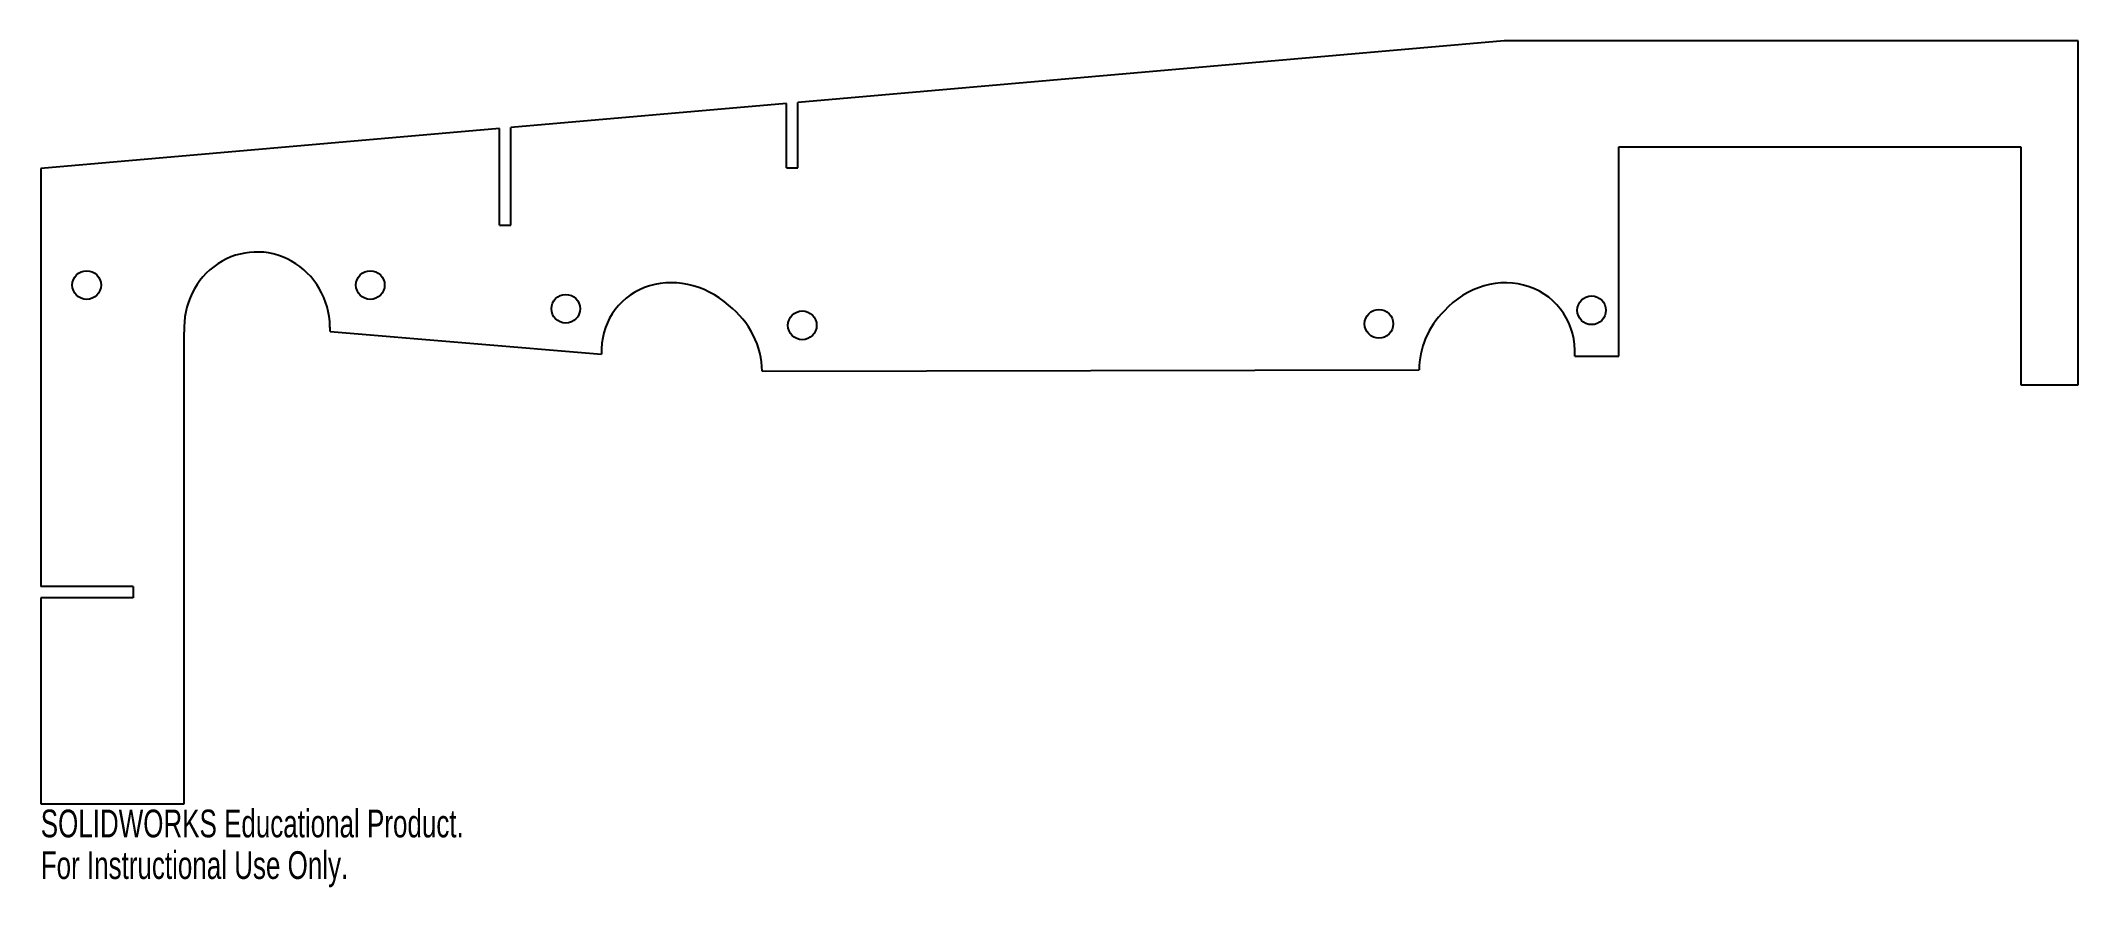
# Model space of a CAD drawing. Header units: millimetres. Extents: x -380 to -25, y 220 to 367.
import ezdxf

# ---------------------------------------------------------------- set-up
doc = ezdxf.new("R2010")
doc.units = ezdxf.units.MM
doc.styles.add('SLDTEXTSTYLE0', font='TXT', dxfattribs={"width": 0.7})

msp = doc.modelspace()

# ---------------------------------------------------------------- linework, layer by layer
at = {"color": 7, "linetype": 'Continuous', "lineweight": 25}
for p, q in [((-125, 367.14), (-248, 356.38)), ((-25, 367.14), (-125, 367.14)), ((-25, 307.14), (-25, 367.14)), ((-250, 356.2), (-298, 352)), ((-250, 345), (-250, 356.2)), ((-248, 345), (-248, 356.38)), ((-300, 351.83), (-379.9, 344.84)), ((-300, 335), (-300, 351.83)), ((-298, 335), (-298, 352)), ((-105, 312.14), (-105, 348.63)), ((-105, 348.63), (-35, 348.63)), ((-35, 348.63), (-35, 307.14)), ((-379.9, 344.84), (-379.9, 272)), ((-250, 345), (-248, 345)), ((-300, 335), (-298, 335)), ((-354.9, 234.11), (-354.9, 316.35)), ((-329.5, 316.46), (-282.2, 312.48)), ((-254.25, 309.51), (-139.81, 309.78)), ((-112.68, 312.14), (-105, 312.14)), ((-35, 307.14), (-25, 307.14)), ((-363.83, 272), (-379.9, 272)), ((-363.83, 270), (-379.9, 270)), ((-379.9, 270), (-379.9, 234.11)), ((-363.83, 272), (-363.83, 270)), ((-379.9, 234.11), (-354.9, 234.11))]:
    msp.add_line(p, q, dxfattribs=at)
for centre in [(-371.9, 324.54), (-322.5, 324.54), (-288.45, 320.41), (-247.25, 317.52), (-146.81, 317.78), (-109.77, 320.14)]:
    msp.add_circle(centre, 2.5, dxfattribs=at)
for centre, major_axis, ratio, start_param, end_param in [((-342.22, 317.08), (0.5, -13.22), 0.959731, 1.548675, 4.732092), ((-268.61, 311.6), (10.89, -9.11), 0.894774, 1.53563, 3.82759), ((-125.93, 311.6), (-9.54, -10.08), 0.914986, 2.325218, 4.744165), ((-267.85, 310.96), (10.89, -9.11), 0.894774, 0.642556, 1.605963), ((-126.54, 310.96), (-9.54, -10.08), 0.914986, 4.680613, 5.514938), ((-342.2, 316.5), (0.5, -13.22), 0.959731, 1.531632, 1.592918)]:
    msp.add_ellipse(centre, major_axis=major_axis, ratio=ratio, start_param=start_param, end_param=end_param, dxfattribs=at)

# ---------------------------------------------------------------- texts
at = {"color": 7, "linetype": 'Continuous', "char_height": 4.8336, "attachment_point": 1, "style": 'SLDTEXTSTYLE0'}
for s, insert in [('SOLIDWORKS Educational Product.', (-379.9, 233.09)), ('For Instructional Use Only.', (-379.9, 225.84))]:
    msp.add_mtext(s, dxfattribs=dict(at, insert=insert))

doc.saveas('drawing.dxf')
